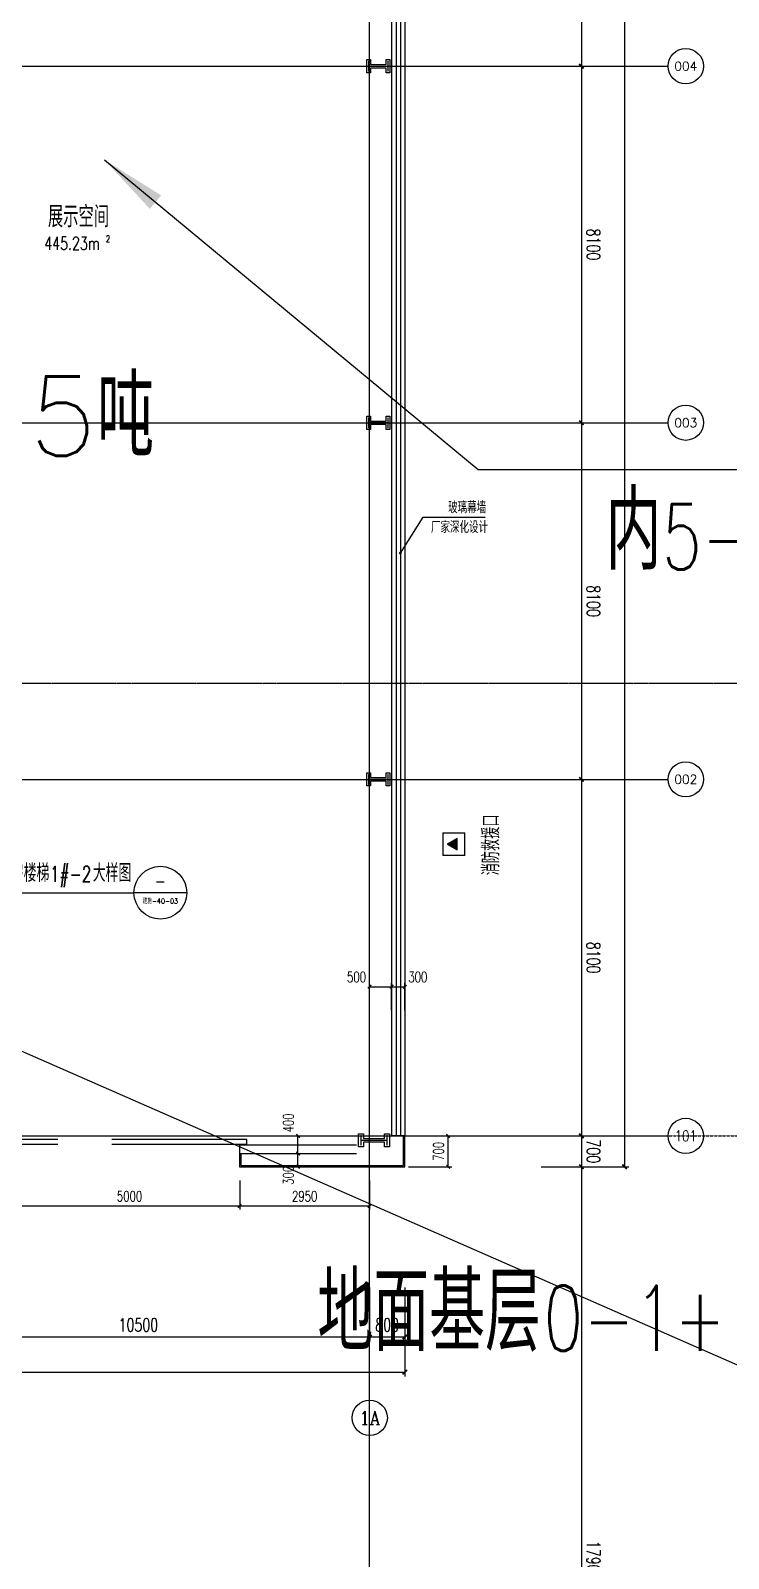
# Model space of a CAD drawing. Extents: x -954573 to 446329, y 489853 to 1226784.
# Drawn here: x -136552 to -120706, y 732222 to 766930 of the extents above; entities that cross this region are included whole.
import ezdxf
from ezdxf.enums import TextEntityAlignment as Align

# ---------------------------------------------------------------- set-up
doc = ezdxf.new("R2010")
doc.units = 0
doc.header["$LTSCALE"] = 10
doc.header["$MEASUREMENT"] = 0
for name, pattern in [('10平面$0$10平面$0$DASH', [0.35, 0.25, -0.1]), ('10平面$0$DOTE', [2.42, 2, -0.2, 0.02, -0.2]), ('10平面$1$DASH', [0.35, 0.25, -0.1])]:
    doc.linetypes.add(name, pattern=pattern)
doc.layers.get('Defpoints').update_dxf_attribs({"color": 210})
for name, color, linetype in [('10平面$0$10平面$0$WINDOW', 8, 'Continuous'), ('10平面$0$A-AXIS-D', 8, 'Continuous'), ('10平面$0$A-AXIS-DOTE', 8, '10平面$0$DOTE'), ('10平面$0$A-AXIS-DP', 8, 'Continuous'), ('10平面$0$A-AXIS-SYMB', 8, 'Continuous'), ('10平面$0$A-CURTAIN', 8, 'Continuous'), ('10平面$0$A-HATCH-2', 8, 'Continuous'), ('10平面$0$A-TEXT', 8, 'Continuous'), ('10平面$0$AS-COLN', 8, 'Continuous'), ('10平面$0$AS-WALL', 8, 'Continuous'), ('10平面$0$CURTWALL', 8, 'Continuous'), ('10平面$0$DIM_SYMB', 8, 'Continuous'), ('10平面$0$PUB_TEXT', 8, 'Continuous'), ('10平面$0$RP-N2-01$0$$0$A-WIND-J', 8, 'Continuous'), ('10平面$0$RP-N2-01$0$A-WIND-J', 8, 'Continuous'), ('10平面$0$建-房间', 8, 'Continuous'), ('A-LIN-V', 9, 'Continuous'), ('建-引出', 3, 'Continuous')]:
    doc.layers.add(name, color=color, linetype=linetype)
doc.layers.add('10平面$0$S-col', color=2, linetype='Continuous', lineweight=0)
doc.styles.add('10平面$0$_TCH_AXIS', font='COMPLEX', dxfattribs={"bigfont": 'GBCBIG'})
doc.styles.add('10平面$0$_TCH_DIM', font='SIMPLEX', dxfattribs={"bigfont": 'GBCBIG'})
doc.styles.add('10平面$0$_TCH_DIM_T3', font='SIMPLEX', dxfattribs={"width": 0.705882, "bigfont": 'GBCBIG'})
doc.styles.add('10平面$0$A-AREA', font='SIMPLEX', dxfattribs={"bigfont": 'GBCBIG'})
doc.styles.add('10平面$0$A-DIM_T3', font='SIMPLEX', dxfattribs={"width": 0.705882, "bigfont": 'GBCBIG'})
doc.styles.add('10平面$0$A-STANDARD', font='SIMPLEX', dxfattribs={"bigfont": 'GBCBIG'})
doc.styles.add('A-STANDARD', font='SIMPLEX', dxfattribs={"bigfont": 'GBCBIG'})
doc.dimstyles.new('10平面$0$_TCH_ARCH&&100', dxfattribs={"dimtxt": 297.5, "dimasz": 100, "dimexe": 100, "dimexo": 100, "dimgap": 126.25, "dimtad": 1, "dimdec": 0, "dimzin": 0, "dimdsep": 46, "dimtxsty": '10平面$0$_TCH_DIM_T3', "dimblk": '10平面$0$_ArchTick', "dimcen": 0.09, "dimclrt": 7, "dimazin": 2, "dimtfac": 1, "dimtdec": 0, "dimtix": 1, "dimtmove": 2, "dimatfit": 3, "dimfxl": 0, "dimtolj": 1, "dimtzin": 0, "dimarcsym": 0})
doc.dimstyles.new('10平面$0$_TCH_ARCH&&80', dxfattribs={"dimtxt": 238, "dimasz": 80, "dimexe": 80, "dimexo": 80, "dimgap": 101, "dimtad": 1, "dimdec": 0, "dimzin": 0, "dimdsep": 46, "dimtxsty": '10平面$0$_TCH_DIM_T3', "dimblk": '10平面$0$_ArchTick', "dimcen": 0.09, "dimclrt": 7, "dimazin": 2, "dimtfac": 1, "dimtdec": 0, "dimtix": 1, "dimtmove": 2, "dimatfit": 3, "dimfxl": 0, "dimtolj": 1, "dimtzin": 0, "dimarcsym": 0})
doc.dimstyles.new('10平面$0$A-DIM&&100', dxfattribs={"dimtxt": 297.5, "dimasz": 100, "dimexe": 100, "dimexo": 100, "dimgap": 126.25, "dimtad": 1, "dimdec": 0, "dimzin": 0, "dimdsep": 46, "dimtxsty": '10平面$0$A-DIM_T3', "dimblk": '10平面$0$_ArchTick', "dimcen": 0.09, "dimclrt": 7, "dimazin": 2, "dimtfac": 1, "dimtdec": 0, "dimtix": 1, "dimtmove": 2, "dimatfit": 3, "dimfxl": 0, "dimtolj": 1, "dimtzin": 0, "dimarcsym": 0})

# ---------------------------------------------------------------- blocks, each defined once
blk = doc.blocks.new('10平面$0$_ArchTick')
at = {"color": 0, "linetype": 'ByBlock', "const_width": 0.4}
blk.add_lwpolyline([(-0.5, -0.5), (0.5, 0.5)], dxfattribs=at)
blk = doc.blocks.new('*D2990')
at = {"layer": '10平面$0$A-AXIS-D', "color": 0, "lineweight": -2}
for p, q in [((95776, -30600), (96792, -30600)), ((96692, -30600), (96692, -38700)), ((95776, -38700), (96792, -38700))]:
    blk.add_line(p, q, dxfattribs=at)
at = {"layer": 'Defpoints', "color": 0}
for p in [(95676, -30600), (95676, -38700), (96692, -38700)]:
    blk.add_point(p, dxfattribs=at)
at = {"layer": '10平面$0$A-AXIS-D', "color": 0, "lineweight": -2, "xscale": 100, "yscale": 100, "zscale": 100}
for p, rotation in [((96692, -30600), 90), ((96692, -38700), 270)]:
    blk.add_blockref('10平面$0$_ArchTick', p, dxfattribs=dict(at, rotation=rotation))
at = {"layer": '10平面$0$A-AXIS-D', "color": 7, "insert": (96967, -34650), "char_height": 297.5, "attachment_point": 5, "rotation": 270, "style": '10平面$0$A-DIM_T3'}
blk.add_mtext('\\A1;8100', dxfattribs=at)
blk = doc.blocks.new('*D2991')
at = {"layer": '10平面$0$A-AXIS-D', "color": 0, "lineweight": -2}
for p, q in [((95776, -38700), (96792, -38700)), ((96692, -38700), (96692, -46800)), ((95776, -46800), (96792, -46800))]:
    blk.add_line(p, q, dxfattribs=at)
at = {"layer": 'Defpoints', "color": 0}
for p in [(95676, -38700), (95676, -46800), (96692, -46800)]:
    blk.add_point(p, dxfattribs=at)
at = {"layer": '10平面$0$A-AXIS-D', "color": 0, "lineweight": -2, "xscale": 100, "yscale": 100, "zscale": 100}
for p, rotation in [((96692, -38700), 90), ((96692, -46800), 270)]:
    blk.add_blockref('10平面$0$_ArchTick', p, dxfattribs=dict(at, rotation=rotation))
at = {"layer": '10平面$0$A-AXIS-D', "color": 7, "insert": (96967, -42750), "char_height": 297.5, "attachment_point": 5, "rotation": 270, "style": '10平面$0$A-DIM_T3'}
blk.add_mtext('\\A1;8100', dxfattribs=at)
blk = doc.blocks.new('*D2992')
at = {"layer": '10平面$0$A-AXIS-D', "color": 0, "lineweight": -2}
for p, q in [((95776, -46800), (96792, -46800)), ((96692, -46800), (96692, -54900)), ((95776, -54900), (96792, -54900))]:
    blk.add_line(p, q, dxfattribs=at)
at = {"layer": 'Defpoints', "color": 0}
for p in [(95676, -46800), (95676, -54900), (96692, -54900)]:
    blk.add_point(p, dxfattribs=at)
at = {"layer": '10平面$0$A-AXIS-D', "color": 0, "lineweight": -2, "xscale": 100, "yscale": 100, "zscale": 100}
for p, rotation in [((96692, -46800), 90), ((96692, -54900), 270)]:
    blk.add_blockref('10平面$0$_ArchTick', p, dxfattribs=dict(at, rotation=rotation))
at = {"layer": '10平面$0$A-AXIS-D', "color": 7, "insert": (96967, -50850), "char_height": 297.5, "attachment_point": 5, "rotation": 270, "style": '10平面$0$A-DIM_T3'}
blk.add_mtext('\\A1;8100', dxfattribs=at)
blk = doc.blocks.new('*D2993')
at = {"layer": '10平面$0$A-AXIS-D', "color": 0, "lineweight": -2}
for p, q in [((95776, -54900), (96792, -54900)), ((96692, -54900), (96692, -63000)), ((95776, -63000), (96792, -63000))]:
    blk.add_line(p, q, dxfattribs=at)
at = {"layer": 'Defpoints', "color": 0}
for p in [(95676, -54900), (95676, -63000), (96692, -63000)]:
    blk.add_point(p, dxfattribs=at)
at = {"layer": '10平面$0$A-AXIS-D', "color": 0, "lineweight": -2, "xscale": 100, "yscale": 100, "zscale": 100}
for p, rotation in [((96692, -54900), 90), ((96692, -63000), 270)]:
    blk.add_blockref('10平面$0$_ArchTick', p, dxfattribs=dict(at, rotation=rotation))
at = {"layer": '10平面$0$A-AXIS-D', "color": 7, "insert": (96967, -58950), "char_height": 297.5, "attachment_point": 5, "rotation": 270, "style": '10平面$0$A-DIM_T3'}
blk.add_mtext('\\A1;8100', dxfattribs=at)
blk = doc.blocks.new('*D2994')
at = {"layer": '10平面$0$A-AXIS-D', "color": 0, "lineweight": -2}
for p, q in [((95776, -63000), (96792, -63000)), ((96692, -63000), (96692, -63700)), ((95776, -63700), (96792, -63700))]:
    blk.add_line(p, q, dxfattribs=at)
at = {"layer": 'Defpoints', "color": 0}
for p in [(95676, -63000), (95676, -63700), (96692, -63700)]:
    blk.add_point(p, dxfattribs=at)
at = {"layer": '10平面$0$A-AXIS-D', "color": 0, "lineweight": -2, "xscale": 100, "yscale": 100, "zscale": 100}
for p, rotation in [((96692, -63000), 90), ((96692, -63700), 270)]:
    blk.add_blockref('10平面$0$_ArchTick', p, dxfattribs=dict(at, rotation=rotation))
at = {"layer": '10平面$0$A-AXIS-D', "color": 7, "insert": (96967, -63350), "char_height": 297.5, "attachment_point": 5, "rotation": 270, "style": '10平面$0$A-DIM_T3'}
blk.add_mtext('\\A1;700', dxfattribs=at)
blk = doc.blocks.new('*D2995')
at = {"layer": '10平面$0$A-AXIS-D', "color": 0, "lineweight": -2}
for p, q in [((95776, -63700), (96792, -63700)), ((96692, -63700), (96692, -81600)), ((95776, -81600), (96792, -81600))]:
    blk.add_line(p, q, dxfattribs=at)
at = {"layer": 'Defpoints', "color": 0}
for p in [(95676, -63700), (95676, -81600), (96692, -81600)]:
    blk.add_point(p, dxfattribs=at)
at = {"layer": '10平面$0$A-AXIS-D', "color": 0, "lineweight": -2, "xscale": 100, "yscale": 100, "zscale": 100}
for p, rotation in [((96692, -63700), 90), ((96692, -81600), 270)]:
    blk.add_blockref('10平面$0$_ArchTick', p, dxfattribs=dict(at, rotation=rotation))
at = {"layer": '10平面$0$A-AXIS-D', "color": 7, "insert": (96967, -72650), "char_height": 297.5, "attachment_point": 5, "rotation": 270, "style": '10平面$0$A-DIM_T3'}
blk.add_mtext('\\A1;17900', dxfattribs=at)
blk = doc.blocks.new('*D3045')
at = {"layer": '10平面$0$A-AXIS-D', "color": 0, "lineweight": -2}
for p, q in [((95876, 27700), (97772, 27700)), ((97672, 27700), (97672, -63700)), ((95876, -63700), (97772, -63700))]:
    blk.add_line(p, q, dxfattribs=at)
at = {"layer": 'Defpoints', "color": 0}
for p in [(95776, 27700), (95776, -63700), (97672, -63700)]:
    blk.add_point(p, dxfattribs=at)
at = {"layer": '10平面$0$A-AXIS-D', "color": 0, "lineweight": -2, "xscale": 100, "yscale": 100, "zscale": 100}
for p, rotation in [((97672, 27700), 90), ((97672, -63700), 270)]:
    blk.add_blockref('10平面$0$_ArchTick', p, dxfattribs=dict(at, rotation=rotation))
at = {"layer": '10平面$0$A-AXIS-D', "color": 7, "insert": (97947, -18000), "char_height": 297.5, "attachment_point": 5, "rotation": 270, "style": '10平面$0$_TCH_DIM_T3'}
blk.add_mtext('\\A1;91400', dxfattribs=at)
blk = doc.blocks.new('*D3059')
at = {"layer": '10平面$0$A-AXIS-D', "color": 0, "lineweight": -2}
for p, q in [((81382, -66440), (81382, -67667)), ((91882, -66440), (91882, -67667)), ((81382, -67567), (91882, -67567))]:
    blk.add_line(p, q, dxfattribs=at)
at = {"layer": 'Defpoints', "color": 0}
for p in [(81382, -66340), (91882, -66340), (91882, -67567)]:
    blk.add_point(p, dxfattribs=at)
at = {"layer": '10平面$0$A-AXIS-D', "color": 0, "lineweight": -2, "xscale": 100, "yscale": 100, "zscale": 100, "rotation": 180}
blk.add_blockref('10平面$0$_ArchTick', (81382, -67567), dxfattribs=at)
at = {"layer": '10平面$0$A-AXIS-D', "color": 0, "lineweight": -2, "xscale": 100, "yscale": 100, "zscale": 100}
blk.add_blockref('10平面$0$_ArchTick', (91882, -67567), dxfattribs=at)
at = {"layer": '10平面$0$A-AXIS-D', "color": 7, "insert": (86632, -67292), "char_height": 297.5, "attachment_point": 5, "style": '10平面$0$_TCH_DIM_T3'}
blk.add_mtext('\\A1;10500', dxfattribs=at)
blk = doc.blocks.new('*D3060')
at = {"layer": '10平面$0$A-AXIS-D', "color": 0, "lineweight": -2}
for p, q in [((91882, -66440), (91882, -67667)), ((92682, -66440), (92682, -67667)), ((91882, -67567), (92682, -67567))]:
    blk.add_line(p, q, dxfattribs=at)
at = {"layer": 'Defpoints', "color": 0}
for p in [(91882, -66340), (92682, -66340), (92682, -67567)]:
    blk.add_point(p, dxfattribs=at)
at = {"layer": '10平面$0$A-AXIS-D', "color": 0, "lineweight": -2, "xscale": 100, "yscale": 100, "zscale": 100, "rotation": 180}
blk.add_blockref('10平面$0$_ArchTick', (91882, -67567), dxfattribs=at)
at = {"layer": '10平面$0$A-AXIS-D', "color": 0, "lineweight": -2, "xscale": 100, "yscale": 100, "zscale": 100}
blk.add_blockref('10平面$0$_ArchTick', (92682, -67567), dxfattribs=at)
at = {"layer": '10平面$0$A-AXIS-D', "color": 7, "insert": (92282, -67292), "char_height": 297.5, "attachment_point": 5, "style": '10平面$0$_TCH_DIM_T3'}
blk.add_mtext('\\A1;800', dxfattribs=at)
blk = doc.blocks.new('*D3061')
at = {"layer": '10平面$0$A-AXIS-D', "color": 0, "lineweight": -2}
for p, q in [((-33818, -66540), (-33818, -68467)), ((92682, -66540), (92682, -68467)), ((-33818, -68367), (92682, -68367))]:
    blk.add_line(p, q, dxfattribs=at)
at = {"layer": 'Defpoints', "color": 0}
for p in [(-33818, -66440), (92682, -66440), (92682, -68367)]:
    blk.add_point(p, dxfattribs=at)
at = {"layer": '10平面$0$A-AXIS-D', "color": 0, "lineweight": -2, "xscale": 100, "yscale": 100, "zscale": 100, "rotation": 180}
blk.add_blockref('10平面$0$_ArchTick', (-33818, -68367), dxfattribs=at)
at = {"layer": '10平面$0$A-AXIS-D', "color": 0, "lineweight": -2, "xscale": 100, "yscale": 100, "zscale": 100}
blk.add_blockref('10平面$0$_ArchTick', (92682, -68367), dxfattribs=at)
at = {"layer": '10平面$0$A-AXIS-D', "color": 7, "insert": (29432, -68092), "char_height": 297.5, "attachment_point": 5, "style": '10平面$0$_TCH_DIM_T3'}
blk.add_mtext('\\A1;126500', dxfattribs=at)
blk = doc.blocks.new('10平面$0$G$CDACC18E1')
at = {"color": 2, "style": '10平面$0$A-STANDARD'}
blk.add_text('5吨', height=1800, dxfattribs=at).set_placement((-1467, -717))
blk = doc.blocks.new('10平面$0$RP-N2-01$0$$0$xfjy')
at = {"layer": '10平面$0$RP-N2-01$0$$0$A-WIND-J'}
h = blk.add_hatch(color=256, dxfattribs=at)
h.dxf.hatch_style = 1
h.paths.add_polyline_path([(1141876, -26214), (1142135, -26214), (1142005, -25989)])
at = {"layer": '10平面$0$RP-N2-01$0$$0$A-WIND-J', "const_width": 25}
blk.add_lwpolyline([(1141755, -25889), (1141755, -26389), (1142255, -26389), (1142255, -25889)], close=True, dxfattribs=at)
at = {"layer": '10平面$0$RP-N2-01$0$$0$A-WIND-J'}
for points in [[(1141755, -26389), (1142255, -26389), (1142255, -25889), (1141755, -25889)], [(1141876, -26214), (1142135, -26214), (1142005, -25989)]]:
    blk.add_lwpolyline(points, close=True, dxfattribs=at)
blk = doc.blocks.new('10平面$0$RP-N2-01$0$xfjy')
at = {"layer": '10平面$0$RP-N2-01$0$$0$A-WIND-J'}
blk.add_blockref('10平面$0$RP-N2-01$0$$0$xfjy', (0, 0), dxfattribs=at)
blk = doc.blocks.new('10平面$0$1232')
at = {"layer": '10平面$0$RP-N2-01$0$A-WIND-J', "rotation": 90}
blk.add_blockref('10平面$0$RP-N2-01$0$xfjy', (-153079, -393555, 0), dxfattribs=at)
at = {"layer": '10平面$0$A-TEXT', "style": '10平面$0$_TCH_DIM'}
blk.add_text('消防救援口', height=384.1, rotation=90, dxfattribs=at).set_placement((-125907, 747739, 0))
blk = doc.blocks.new('10平面$0$3132')
at = {"layer": '10平面$0$A-AXIS-SYMB'}
for p in [(-137781, 747346), (-133005, 747346)]:
    blk.add_line(p, (-134205, 747346), dxfattribs=at)
blk.add_circle((-133605, 747346), 600, dxfattribs=at)
at = {"layer": '10平面$0$PUB_TEXT', "style": '10平面$0$_TCH_DIM'}
for s, p in [('厂房楼梯', (-137292, 747591)), ('大样图', (-135140, 747591))]:
    blk.add_text(s, height=405.1, dxfattribs=at).set_placement(p)
at = {"layer": '10平面$0$PUB_TEXT', "style": '10平面$0$_TCH_DIM', "width": 0.705882}
blk.add_text('1#-2', height=357, dxfattribs=at).set_placement((-136112, 747591))
at = {"layer": '10平面$0$PUB_TEXT', "style": '10平面$0$_TCH_DIM'}
for s, height, width, p, p2 in [('-', 365, 0.777778, (-133727, 747434), (-133484, 747434)), ('建施-40-03', 114.3, 0.940725, (-134006, 747098), (-133205, 747098))]:
    blk.add_text(s, height=height, dxfattribs=dict(at, width=width)).set_placement(p, p2, align=Align.FIT)
blk = doc.blocks.new('*D4010')
at = {"layer": '10平面$0$A-AXIS-DP', "color": 0, "lineweight": -2}
for p, q in [((-128854, 744680), (-128854, 745290)), ((-128854, 745210), (-128354, 745210)), ((-128354, 744680), (-128354, 745290))]:
    blk.add_line(p, q, dxfattribs=at)
at = {"layer": 'Defpoints', "color": 0}
for p in [(-128354, 745210), (-128854, 744600), (-128354, 744600)]:
    blk.add_point(p, dxfattribs=at)
at = {"layer": '10平面$0$A-AXIS-DP', "color": 0, "lineweight": -2, "xscale": 80, "yscale": 80, "zscale": 80, "rotation": 180}
blk.add_blockref('10平面$0$_ArchTick', (-128854, 745210), dxfattribs=at)
at = {"layer": '10平面$0$A-AXIS-DP', "color": 0, "lineweight": -2, "xscale": 80, "yscale": 80, "zscale": 80}
blk.add_blockref('10平面$0$_ArchTick', (-128354, 745210), dxfattribs=at)
at = {"layer": '10平面$0$A-AXIS-DP', "color": 7, "insert": (-129150, 745430), "char_height": 238, "attachment_point": 5, "style": '10平面$0$_TCH_DIM_T3'}
blk.add_mtext('\\A1;500', dxfattribs=at)
blk = doc.blocks.new('*D4011')
at = {"layer": '10平面$0$A-AXIS-DP', "color": 0, "lineweight": -2}
for p, q in [((-128354, 744680), (-128354, 745290)), ((-128354, 745210), (-128054, 745210)), ((-128054, 744680), (-128054, 745290))]:
    blk.add_line(p, q, dxfattribs=at)
at = {"layer": 'Defpoints', "color": 0}
for p in [(-128054, 745210), (-128354, 744600), (-128054, 744600)]:
    blk.add_point(p, dxfattribs=at)
at = {"layer": '10平面$0$A-AXIS-DP', "color": 0, "lineweight": -2, "xscale": 80, "yscale": 80, "zscale": 80, "rotation": 180}
blk.add_blockref('10平面$0$_ArchTick', (-128354, 745210), dxfattribs=at)
at = {"layer": '10平面$0$A-AXIS-DP', "color": 0, "lineweight": -2, "xscale": 80, "yscale": 80, "zscale": 80}
blk.add_blockref('10平面$0$_ArchTick', (-128054, 745210), dxfattribs=at)
at = {"layer": '10平面$0$A-AXIS-DP', "color": 7, "insert": (-127758, 745430), "char_height": 238, "attachment_point": 5, "style": '10平面$0$_TCH_DIM_T3'}
blk.add_mtext('\\A1;300', dxfattribs=at)
blk = doc.blocks.new('*D4012')
at = {"layer": '10平面$0$A-AXIS-DP', "color": 0, "lineweight": -2}
for p, q in [((-131040, 741420), (-130400, 741420)), ((-130480, 741120), (-130480, 741420)), ((-131040, 741120), (-130400, 741120))]:
    blk.add_line(p, q, dxfattribs=at)
at = {"layer": 'Defpoints', "color": 0}
for p in [(-131120, 741420), (-130480, 741420), (-131120, 741120)]:
    blk.add_point(p, dxfattribs=at)
at = {"layer": '10平面$0$A-AXIS-DP', "color": 0, "lineweight": -2, "xscale": 80, "yscale": 80, "zscale": 80}
for p, rotation in [((-130480, 741420), 90), ((-130480, 741120), 270)]:
    blk.add_blockref('10平面$0$_ArchTick', p, dxfattribs=dict(at, rotation=rotation))
at = {"layer": '10平面$0$A-AXIS-DP', "color": 7, "insert": (-130700, 740924), "char_height": 238, "attachment_point": 5, "rotation": 90, "style": '10平面$0$_TCH_DIM_T3'}
blk.add_mtext('\\A1;300', dxfattribs=at)
blk = doc.blocks.new('*D4013')
at = {"layer": '10平面$0$A-AXIS-DP', "color": 0, "lineweight": -2}
for p, q in [((-131040, 741820), (-130400, 741820)), ((-130480, 741420), (-130480, 741820)), ((-131040, 741420), (-130400, 741420))]:
    blk.add_line(p, q, dxfattribs=at)
at = {"layer": 'Defpoints', "color": 0}
for p in [(-131120, 741820), (-130480, 741820), (-131120, 741420)]:
    blk.add_point(p, dxfattribs=at)
at = {"layer": '10平面$0$A-AXIS-DP', "color": 0, "lineweight": -2, "xscale": 80, "yscale": 80, "zscale": 80}
for p, rotation in [((-130480, 741820), 90), ((-130480, 741420), 270)]:
    blk.add_blockref('10平面$0$_ArchTick', p, dxfattribs=dict(at, rotation=rotation))
at = {"layer": '10平面$0$A-AXIS-DP', "color": 7, "insert": (-130700, 742116), "char_height": 238, "attachment_point": 5, "rotation": 90, "style": '10平面$0$_TCH_DIM_T3'}
blk.add_mtext('\\A1;400', dxfattribs=at)
blk = doc.blocks.new('*D4220')
at = {"layer": '10平面$0$A-AXIS-DP', "color": 0, "lineweight": -2}
for p, q in [((-127974, 741820), (-126990, 741820)), ((-127070, 741120), (-127070, 741820)), ((-127974, 741120), (-126990, 741120))]:
    blk.add_line(p, q, dxfattribs=at)
at = {"layer": 'Defpoints', "color": 0}
for p in [(-128054, 741820), (-127070, 741820), (-128054, 741120)]:
    blk.add_point(p, dxfattribs=at)
at = {"layer": '10平面$0$A-AXIS-DP', "color": 0, "lineweight": -2, "xscale": 80, "yscale": 80, "zscale": 80}
for p, rotation in [((-127070, 741820), 90), ((-127070, 741120), 270)]:
    blk.add_blockref('10平面$0$_ArchTick', p, dxfattribs=dict(at, rotation=rotation))
at = {"layer": '10平面$0$A-AXIS-DP', "color": 7, "insert": (-127290, 741470), "char_height": 238, "attachment_point": 5, "rotation": 90, "style": '10平面$0$_TCH_DIM_T3'}
blk.add_mtext('\\A1;700', dxfattribs=at)
blk = doc.blocks.new('*D4271')
at = {"layer": '10平面$0$A-AXIS-DP', "color": 0, "lineweight": -2}
for p, q in [((-136804, 740810), (-136804, 740150)), ((-131804, 740810), (-131804, 740150)), ((-136804, 740230), (-131804, 740230))]:
    blk.add_line(p, q, dxfattribs=at)
at = {"layer": 'Defpoints', "color": 0}
for p in [(-136804, 740890), (-131804, 740890), (-131804, 740230)]:
    blk.add_point(p, dxfattribs=at)
at = {"layer": '10平面$0$A-AXIS-DP', "color": 0, "lineweight": -2, "xscale": 80, "yscale": 80, "zscale": 80, "rotation": 180}
blk.add_blockref('10平面$0$_ArchTick', (-136804, 740230), dxfattribs=at)
at = {"layer": '10平面$0$A-AXIS-DP', "color": 0, "lineweight": -2, "xscale": 80, "yscale": 80, "zscale": 80}
blk.add_blockref('10平面$0$_ArchTick', (-131804, 740230), dxfattribs=at)
at = {"layer": '10平面$0$A-AXIS-DP', "color": 7, "insert": (-134304, 740450), "char_height": 238, "attachment_point": 5, "style": '10平面$0$_TCH_DIM_T3'}
blk.add_mtext('\\A1;5000', dxfattribs=at)
blk = doc.blocks.new('*D4272')
at = {"layer": '10平面$0$A-AXIS-DP', "color": 0, "lineweight": -2}
for p, q in [((-131804, 740810), (-131804, 740150)), ((-128854, 740810), (-128854, 740150)), ((-131804, 740230), (-128854, 740230))]:
    blk.add_line(p, q, dxfattribs=at)
at = {"layer": 'Defpoints', "color": 0}
for p in [(-131804, 740890), (-128854, 740890), (-128854, 740230)]:
    blk.add_point(p, dxfattribs=at)
at = {"layer": '10平面$0$A-AXIS-DP', "color": 0, "lineweight": -2, "xscale": 80, "yscale": 80, "zscale": 80, "rotation": 180}
blk.add_blockref('10平面$0$_ArchTick', (-131804, 740230), dxfattribs=at)
at = {"layer": '10平面$0$A-AXIS-DP', "color": 0, "lineweight": -2, "xscale": 80, "yscale": 80, "zscale": 80}
blk.add_blockref('10平面$0$_ArchTick', (-128854, 740230), dxfattribs=at)
at = {"layer": '10平面$0$A-AXIS-DP', "color": 7, "insert": (-130329, 740450), "char_height": 238, "attachment_point": 5, "style": '10平面$0$_TCH_DIM_T3'}
blk.add_mtext('\\A1;2950', dxfattribs=at)
blk = doc.blocks.new('10平面$0$10平面$0$$DorLib2D$00000126')
at = {"color": 0, "linetype": 'Continuous'}
for p, q in [((-0.532, 0.5), (-0.532, 0.9)), ((0.532, 0.9), (0.532, 0.5))]:
    blk.add_line(p, q, dxfattribs=at)
at = {"color": 0, "linetype": '10平面$0$10平面$0$DASH'}
for p, q in [((-0.532, 0.9), (0.532, 0.9)), ((-0.532, 0.5), (0.532, 0.5))]:
    blk.add_line(p, q, dxfattribs=at)
blk = doc.blocks.new('10平面$0$_FZH')
at = {"layer": '10平面$0$A-HATCH-2'}
blk.add_lwpolyline([(-0.437, -0.25), (-0.437, 0.25), (-0.297, 0.25), (-0.297, 0.067), (0.298, 0.067), (0.298, 0.25), (0.438, 0.25), (0.438, -0.25), (0.298, -0.25), (0.298, -0.068), (-0.297, -0.068), (-0.297, -0.25)], close=True, dxfattribs=at)
at = {"layer": '10平面$0$S-col'}
blk.add_lwpolyline([(-0.375, -0.188), (-0.375, 0.187), (-0.36, 0.187), (-0.36, 0.005), (0.36, 0.005), (0.36, 0.187), (0.375, 0.187), (0.375, -0.188), (0.36, -0.188), (0.36, -0.005), (-0.36, -0.005), (-0.36, -0.188)], close=True, dxfattribs=at)
blk = doc.blocks.new('10平面$0$dote')
at = {"layer": '10平面$0$A-AXIS-D'}
for centre in [(99061.5, -38698.9), (99061.5, -46798.9), (99061.5, -54898.9), (99061.5, -62998.9), (91885.5, -69403)]:
    blk.add_circle(centre, 400, dxfattribs=at)
at = {"layer": '10平面$0$A-AXIS-DOTE'}
for p, q in [((91882.2, -264080), (91882.2, 36662.3)), ((76282.2, -38700), (98661.5, -38700)), ((76282.2, -46800), (98661.5, -46800)), ((76282.2, -54900), (98661.5, -54900)), ((76282.2, -63000), (98661.5, -63000))]:
    blk.add_line(p, q, dxfattribs=at)
at = {"layer": '10平面$0$DIM_SYMB', "linetype": '10平面$1$DASH', "ltscale": 3}
blk.add_lwpolyline([(-42863.6, -52710.9), (162136.4, -52710.9)], dxfattribs=at)
at = {"layer": '10平面$0$PUB_TEXT', "style": '10平面$0$_TCH_AXIS'}
for s, height, p, p2 in [('004', 196.63, (98799.3, -38797.2), (99323.7, -38797.2)), ('003', 202.97, (98800.5, -46900.4), (99322.4, -46900.4)), ('002', 202.97, (98800.5, -55000.4), (99322.4, -55000.4)), ('101', 241.21, (98808.8, -63119.5), (99314.2, -63119.5)), ('1A', 300.65, (91649.3, -69553.3), (92121.7, -69553.3))]:
    blk.add_text(s, height=height, dxfattribs=at).set_placement(p, p2, align=Align.FIT)
at = {"layer": '10平面$0$A-AXIS-D'}
for base, p1, p2, dimstyle, picture, middle in [((97671.9, -63700), (95776.4, 27700), (95776.4, -63700), '10平面$0$_TCH_ARCH&&100', '*D3045', (97946.9, -18000)), ((96692.2, -38700), (95676.4, -30600), (95676.4, -38700), '10平面$0$A-DIM&&100', '*D2990', (96967.2, -34650)), ((96692.2, -46800), (95676.4, -38700), (95676.4, -46800), '10平面$0$A-DIM&&100', '*D2991', (96967.2, -42750)), ((96692.2, -54900), (95676.4, -46800), (95676.4, -54900), '10平面$0$A-DIM&&100', '*D2992', (96967.2, -50850)), ((96692.2, -63000), (95676.4, -54900), (95676.4, -63000), '10平面$0$A-DIM&&100', '*D2993', (96967.2, -58950)), ((96692.2, -63700), (95676.4, -63000), (95676.4, -63700), '10平面$0$A-DIM&&100', '*D2994', (96967.2, -63350)), ((96692.2, -81600), (95676.4, -63700), (95676.4, -81600), '10平面$0$A-DIM&&100', '*D2995', (96967.2, -72650))]:
    dim = blk.add_linear_dim(base=base, p1=p1, p2=p2, angle=270, dimstyle=dimstyle, override={"dimgap": 0}, dxfattribs=at)
    dim.commit()
    dim.dimension.update_dxf_attribs({"geometry": picture, "text_midpoint": middle, "dimtype": 129, "text_rotation": 270})
for base, p1, p2, picture, middle in [((92682.2, -68366.7), (-33817.8, -66440), (92682.2, -66440), '*D3061', (29432.2, -68091.7)), ((91882.2, -67566.7), (81382.2, -66340), (91882.2, -66340), '*D3059', (86632.2, -67291.7)), ((92682.2, -67566.7), (91882.2, -66340), (92682.2, -66340), '*D3060', (92282.2, -67291.7))]:
    dim = blk.add_linear_dim(base=base, p1=p1, p2=p2, angle=0, dimstyle='10平面$0$_TCH_ARCH&&100', override={"dimgap": 0}, dxfattribs=at)
    dim.commit()
    dim.dimension.update_dxf_attribs({"geometry": picture, "text_midpoint": middle, "dimtype": 129})
blk = doc.blocks.new('10平面')
at = {"linetype": '10平面$1$DASH', "ltscale": 2}
blk.add_lwpolyline([(-128061.3, 741820), (-84100, 741820)], dxfattribs=at)
at = {"layer": '10平面$0$A-AXIS-SYMB'}
for p, q in [((-128154.2, 755060), (-127640, 755880)), ((-127640, 755880), (-126230, 755880))]:
    blk.add_line(p, q, dxfattribs=at)
at = {"layer": '10平面$0$A-AXIS-SYMB', "const_width": 32}
blk.add_lwpolyline([(-128162.7, 755046.4, 1), (-128145.7, 755073.6, 1)], format="xyb", close=True, dxfattribs=at)
at = {"layer": '10平面$0$A-CURTAIN'}
for points in [[(-131804.2, 741420), (-131804.2, 741120), (-128054.2, 741120), (-128054.2, 741820)], [(-131774.2, 741420), (-131774.2, 741150), (-128084.2, 741150), (-128084.2, 741820)]]:
    blk.add_lwpolyline(points, dxfattribs=at)
at = {"layer": '10平面$0$AS-WALL'}
for p, q in [((-131804.2, 741620), (-129154.2, 741620)), ((-131804.2, 741620), (-131804.2, 741420)), ((-131804.2, 741420), (-129154.2, 741420))]:
    blk.add_line(p, q, dxfattribs=at)
at = {"layer": '10平面$0$CURTWALL'}
for p, q in [((-128354.2, 774220), (-128354.2, 741820)), ((-128254.2, 774220), (-128254.2, 741820)), ((-128154.2, 774220), (-128154.2, 741820)), ((-128054.2, 774220), (-128054.2, 741820)), ((-128054.2, 741820), (-128354.2, 741820))]:
    blk.add_line(p, q, dxfattribs=at)
for name, p in [('10平面$0$1232', (0, 0)), ('10平面$0$G$CDACC18E1', (-135120, 757990))]:
    blk.add_blockref(name, p)
at = {"layer": '10平面$0$10平面$0$WINDOW', "xscale": 5000, "yscale": -300, "zscale": 300, "rotation": 180.0000000000008}
blk.add_blockref('10平面$0$10平面$0$$DorLib2D$00000126', (-134304.2, 741472.2), dxfattribs=at)
at = {"layer": '10平面$0$A-AXIS-DP'}
blk.add_blockref('10平面$0$3132', (0, 0), dxfattribs=at)
at = {"layer": '10平面$0$AS-COLN', "xscale": 600.0000000001455, "yscale": 600.0000000001455, "zscale": 600.0000000001455}
for p in [(-128654.2, 766120), (-128654.2, 758020), (-128654.2, 749920)]:
    blk.add_blockref('10平面$0$_FZH', p, dxfattribs=at)
at = {"layer": '10平面$0$AS-COLN', "color": 3, "xscale": 799.9999951696082, "yscale": 600.0000000001164, "zscale": 600.0000000001164, "rotation": 4.168816657259134e-11}
blk.add_blockref('10平面$0$_FZH', (-128754.2, 741720), dxfattribs=at)
at = {"layer": '10平面$0$AS-WALL'}
blk.add_blockref('10平面$0$dote', (-220736.4, 804820), dxfattribs=at)
at = {"layer": '10平面$0$PUB_TEXT', "style": '10平面$0$_TCH_DIM'}
for s, p in [('玻璃幕墙', (-127070.6, 755964)), ('厂家深化设计', (-127460.8, 755516))]:
    blk.add_text(s, height=270.07, dxfattribs=at).set_placement(p)
at = {"layer": '10平面$0$建-房间', "style": '10平面$0$A-AREA'}
blk.add_text('展示空间', height=482.27, dxfattribs=at).set_placement((-136158, 762460))
at = {"layer": '10平面$0$建-房间', "style": '10平面$0$A-AREA', "width": 0.705882}
for s, height, p in [('445.23m', 297.5, (-136241.4, 761948.1)), ('2', 148.8, (-134841.4, 762123.1))]:
    blk.add_text(s, height=height, dxfattribs=at).set_placement(p)
at = {"layer": '10平面$0$A-AXIS-DP'}
for base, p1, p2, angle, picture, middle in [((-128354.2, 745210), (-128854.2, 744600), (-128354.2, 744600), 360, '*D4010', (-129150.2, 745430)), ((-128054.2, 745210), (-128354.2, 744600), (-128054.2, 744600), 360, '*D4011', (-127758.2, 745430)), ((-130480, 741820), (-131120, 741420), (-131120, 741820), 90, '*D4013', (-130700, 742116)), ((-130480, 741420), (-131120, 741120), (-131120, 741420), 90, '*D4012', (-130700, 740924))]:
    dim = blk.add_linear_dim(base=base, p1=p1, p2=p2, angle=angle, dimstyle='10平面$0$_TCH_ARCH&&80', dxfattribs=at)
    dim.commit()
    dim.dimension.update_dxf_attribs({"geometry": picture, "text_midpoint": middle, "dimtype": 129})
for p1, p2, distance, picture, middle in [((-128054.2, 741120), (-128054.2, 741820), -984.2, '*D4220', (-127290, 741470)), ((-136804.2, 740890), (-131804.2, 740890), -660, '*D4271', (-134304.2, 740450)), ((-131804.2, 740890), (-128854.2, 740890), -660, '*D4272', (-130329.2, 740450))]:
    dim = blk.add_aligned_dim(p1=p1, p2=p2, distance=distance, dimstyle='10平面$0$_TCH_ARCH&&80', dxfattribs=at)
    dim.commit()
    dim.dimension.update_dxf_attribs({"geometry": picture, "text_midpoint": middle})

msp = doc.modelspace()

# ---------------------------------------------------------------- block references
at = {"layer": 'A-LIN-V'}
msp.add_blockref('10平面', (0, 0), dxfattribs=at)

# ---------------------------------------------------------------- next in the draw order: hatches: boundary and pattern name
at = {"layer": '建-引出'}
msp.add_hatch(color=256, dxfattribs=at).paths.add_polyline_path([(-134870, 763990), (-133842.9, 762878.7), (-133587.6, 763186.6)], flags=17)

# ---------------------------------------------------------------- next in the draw order: linework, layer by layer
for p, q in [((-134870, 763990), (-126390, 756960)), ((-126390, 756960), (-89030, 756960)), ((-141454.2, 745810), (-120020, 736410))]:
    msp.add_line(p, q, dxfattribs=at)

# ---------------------------------------------------------------- next in the draw order: texts
at = {"layer": '建-引出', "color": 7, "style": 'A-STANDARD'}
for s, height, p in [('内', 1763, (-123496.7, 754685)), ('地面基层', 1762.96, (-130040, 736935))]:
    msp.add_text(s, height=height, dxfattribs=at).set_placement(p)
at = {"layer": '建-引出', "color": 7, "style": 'A-STANDARD', "width": 0.705882}
for s, p in [('5-1', (-122213.3, 754685)), ('0-1+', (-124906.7, 736935))]:
    msp.add_text(s, height=1487.5, dxfattribs=at).set_placement(p)

doc.saveas('drawing.dxf')
